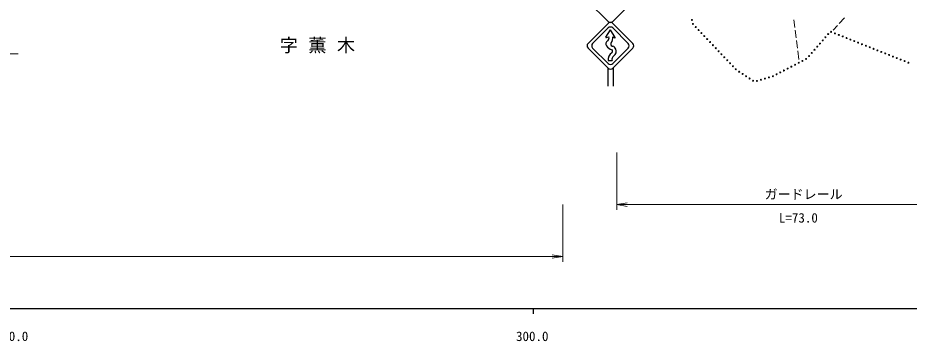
# Model space of a CAD drawing. Units: millimetres, scale not verified. Extents: x 40000 to 680000, y 20000 to 380000.
# Drawn here: x 268959 to 440298, y 198715 to 260956 of the extents above; entities that cross this region are included whole.
import ezdxf
from ezdxf.enums import TextEntityAlignment as Align

# ---------------------------------------------------------------- set-up
doc = ezdxf.new("R2010")
doc.units = ezdxf.units.MM
doc.header["$LTSCALE"] = 1000
doc.layers.add('M-BMK-HTXT', color=7, linetype='Continuous')
for name, color, linetype, lineweight in [('M-STR-HTXT', 7, 'Continuous', 13), ('M-STR-STRC', 7, 'Continuous', 25), ('M-TTL-BAND', 7, 'Continuous', 25), ('M-WORK', 1, 'Continuous', 13)]:
    doc.layers.add(name, color=color, linetype=linetype, lineweight=lineweight)
doc.styles.add('ＭＳ ゴシック', font='')
doc.styles.get('ＭＳ ゴシック').set_extended_font_data('MS Gothic')

# ---------------------------------------------------------------- blocks, each defined once
blk = doc.blocks.new('open_arrow')
at = {"color": 0, "linetype": 'Continuous', "lineweight": -2}
blk.add_lwpolyline([(7.5, 1.25), (0, 0), (7.5, -1.25)], dxfattribs=at)

msp = doc.modelspace()

# ---------------------------------------------------------------- linework, layer by layer
at = {"layer": 'M-STR-HTXT'}
for p, q in [((384114, 235000), (384114, 224000)), ((373698, 225000), (373698, 214000)), ((384114, 225000), (453712, 225000)), ((96312, 215000), (373698, 215000))]:
    msp.add_line(p, q, dxfattribs=at)
at = {"layer": 'M-STR-STRC'}
for p, q in [((378554, 264121), (382419, 260256)), ((387175, 264121), (383310, 260256)), ((382427, 259887), (378562, 256022)), ((382427, 258996), (379453, 256022)), ((383318, 259887), (387183, 256022)), ((386292, 256022), (383318, 258996)), ((382019, 257221), (382866, 258611)), ((382093, 257133), (382558, 257316)), ((383793, 257190), (382866, 258611)), ((383322, 257281), (383718, 257102)), ((378562, 255131), (382427, 251267)), ((382427, 252158), (379453, 255131)), ((387183, 255131), (383318, 251267)), ((386292, 255131), (383318, 252158)), ((382467, 252707), (383206, 252707)), ((382373, 251312), (382373, 247812)), ((383373, 251312), (383373, 247812))]:
    msp.add_line(p, q, dxfattribs=at)
for centre, radius, start, end in [((382865, 260701), 630, 225, 315), ((382873, 259441), 630, 45, 135), ((382873, 258551), 630, 45, 135.00015), ((382071, 257190), 60.4, 148.6713, 291.44939), ((381896, 257073), 705, 309.6442, 20.13773), ((381896, 257073), 1441, 320.48022, 8.29105), ((383743, 257157), 60.4, 245.55605, 33.11134), ((379008, 255577), 630, 135, 225), ((379899, 255577), 630, 135.00016, 224.99989), ((382495, 255889), 503, 161.91193, 220.56779), ((383020, 255718), 1056, 129.6442, 161.91193), ((383621, 256531), 1793, 212.70621, 253.97952), ((383319, 255900), 403, 140.48022, 249.5806), ((383698, 256920), 1491, 249.5806, 254.84784), ((383074, 254613), 899, 21.6294, 74.84784), ((385846, 255577), 630, 314.99995, 45), ((386737, 255577), 630, 315, 45), ((383975, 252932), 1524, 122.04962, 188.49384), ((383074, 254613), 201, 21.6294, 74.84784), ((383059, 254394), 201, 302.04964, 330.80549), ((383975, 252932), 802, 122.04962, 196.31331), ((382837, 254519), 456, 330.80549, 21.6294), ((382837, 254519), 1154, 308.15279, 21.6294), ((382873, 252603), 630, 224.99989, 314.99995), ((382873, 251712), 630, 225, 315)]:
    msp.add_arc(centre, radius, start, end, dxfattribs=at)
at = {"layer": 'M-TTL-BAND'}
for p, q in [((40000, 205000), (579000, 205000)), ((368000, 205000), (368000, 204000))]:
    msp.add_line(p, q, dxfattribs=at)
at = {"layer": 'M-WORK'}
for p, q in [((418144, 260565), (418333, 259077)), ((426839, 259852), (427862, 260949)), ((425660, 258590), (426497, 259487)), ((418396, 258581), (418584, 257093)), ((418647, 256597), (418835, 255109)), ((267500, 254000), (269000, 254000)), ((418898, 254613), (419108, 252958))]:
    msp.add_line(p, q, dxfattribs=at)
for centre in [(398543, 260550), (398735, 259773), (399272, 259185), (399821, 258603), (400370, 258020), (400918, 257438), (424201, 257212), (424726, 257816), (425290, 258256), (426033, 257958), (426775, 257661), (427518, 257363), (428260, 257065), (401467, 256856), (402015, 256274), (402564, 255691), (422626, 255401), (423151, 256004), (423676, 256608), (429003, 256767), (429745, 256470), (430488, 256172), (431230, 255874), (431973, 255577), (432716, 255279), (403114, 255111), (403665, 254530), (404215, 253950), (421052, 253589), (421577, 254193), (422102, 254797), (433458, 254981), (434201, 254684), (434944, 254389), (435688, 254093), (436431, 253797), (437174, 253502), (404766, 253369), (405316, 252789), (405867, 252208), (418359, 251926), (419069, 252296), (419778, 252666), (420488, 253036), (437918, 253206), (438661, 252911), (439405, 252615), (440148, 252320), (406417, 251628), (406968, 251047), (407618, 250587), (408287, 250148), (414812, 250078), (415522, 250447), (416231, 250817), (416940, 251187), (417650, 251557), (408957, 249710), (409626, 249271), (410295, 248833), (411029, 248821), (411799, 249040), (412568, 249259), (413338, 249477), (414103, 249708)]:
    msp.add_circle(centre, 100, dxfattribs=at)

# ---------------------------------------------------------------- block references
at = {"layer": 'M-STR-HTXT', "xscale": 267, "yscale": 267}
msp.add_blockref('open_arrow', (384114, 225000), dxfattribs=at)
at = {"layer": 'M-STR-HTXT', "xscale": 267, "yscale": 267, "rotation": 180}
msp.add_blockref('open_arrow', (373698, 215000), dxfattribs=at)

# ---------------------------------------------------------------- texts
at = {"layer": 'M-BMK-HTXT', "insert": (327543, 255529), "char_height": 2566, "attachment_point": 5, "style": 'ＭＳ ゴシック'}
msp.add_mtext('\\T1.57;字薫木', dxfattribs=at)
at = {"layer": 'M-STR-HTXT', "style": 'ＭＳ ゴシック'}
msp.add_text('ガードレール', height=1833, dxfattribs=at).set_placement((420000, 227000), align=Align.MIDDLE_CENTER)
msp.add_text('L=73.0', height=1833, dxfattribs=at).set_placement((419000, 221000), align=Align.BOTTOM_CENTER)
at = {"layer": 'M-TTL-BAND', "style": 'ＭＳ ゴシック'}
for s, p in [('200.0', (267844, 198195)), ('300.0', (367844, 198195))]:
    msp.add_text(s, height=1833, dxfattribs=at).set_placement(p, align=Align.BOTTOM_CENTER)

doc.saveas('drawing.dxf')
